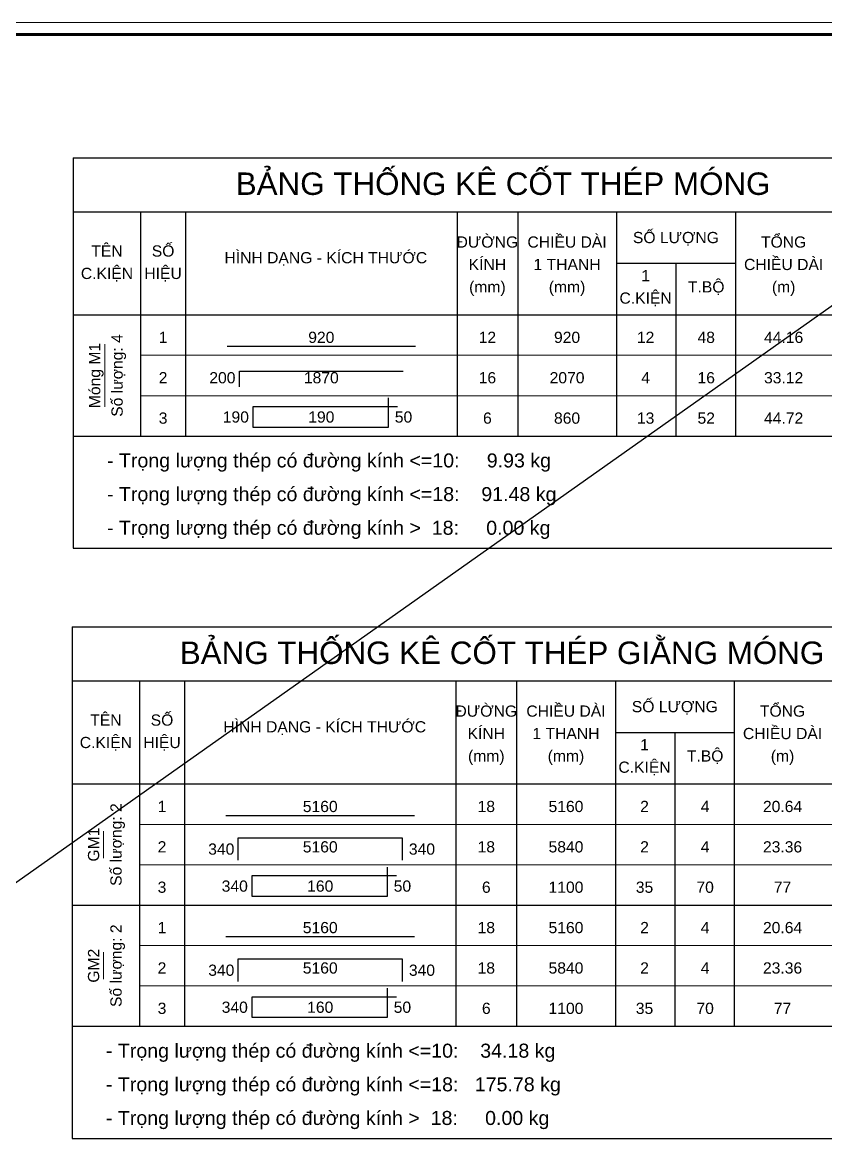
# Model space of a CAD drawing. Header units: millimetres. Extents: x 19378 to 270036, y -611253 to -548347.
# Drawn here: x 181047 to 184357, y -552962 to -548347 of the extents above; entities that cross this region are included whole.
import ezdxf
from ezdxf.enums import TextEntityAlignment as Align

# ---------------------------------------------------------------- set-up
doc = ezdxf.new("R2010")
doc.units = ezdxf.units.MM
doc.header["$MEASUREMENT"] = 0
doc.linetypes.add('HIDDEN', pattern=[0.375, 0.25, -0.125])
doc.layers.get('Defpoints').update_dxf_attribs({"color": 1})
doc.layers.add('KCS_Plotter', color=11, linetype='Continuous', plot=False)
doc.layers.add('Khungten_LCDI', color=7, linetype='Continuous')
for name, color, linetype, lineweight in [('LC MANH DUT', 35, 'HIDDEN', 5), ('LC Net dam 1', 30, 'Continuous', 30), ('LC Net thay', 7, 'Continuous', 25), ('LC Text1', 3, 'Continuous', 20)]:
    doc.layers.add(name, color=color, linetype=linetype, lineweight=lineweight)
doc.styles.add('Hoa', font='micross.ttf')
doc.styles.add('Khungten', font='VHAVAN.TTF', dxfattribs={"width": 0.9, "height": 5000})
doc.styles.add('Thuong', font='micross.ttf')
doc.styles.add('Title', font='VHBLACK.TTF', dxfattribs={"width": 0.8})

# ---------------------------------------------------------------- blocks, each defined once
blk = doc.blocks.new('Nha o can bo nhan vien Trung doan')
at = {"layer": 'Defpoints', "lineweight": 0}
blk.add_lwpolyline([(-1200, -14850), (-1200, 14850), (40800, 14850), (40800, -14850)], close=True, dxfattribs=at)
at = {"layer": 'Khungten_LCDI', "color": 5, "lineweight": 60}
blk.add_lwpolyline([(0, -14650), (0, 14650), (40600, 14650), (40600, -14650)], close=True, dxfattribs=at)
at = {"color": 7, "style": 'Khungten', "width": 0.8}
for tag, p in [('REVISION', (39499, -10746)), ('NGAYHT', (39546, -11609))]:
    blk.add_attdef(tag, text='', height=200, dxfattribs=at).set_placement(p, align=Align.CENTER)
at = {"layer": 'LC Text1', "style": 'Title', "width": 1.485915}
for tag, p, p2 in [('TENBANVE1', (36913, -8886), (40339, -8886)), ('TENBANVE2', (36913, -9562), (40339, -9562))]:
    blk.add_attdef(tag, text='', height=250, dxfattribs=at).set_placement(p, p2, align=Align.FIT)
at = {"layer": 'LC Text1', "style": 'Title', "width": 0.7}
blk.add_attdef('SOBANVE', text='', height=250, dxfattribs=at).set_placement((39562, -13896), align=Align.CENTER)

msp = doc.modelspace()

# ---------------------------------------------------------------- linework, layer by layer
at = {"layer": 'KCS_Plotter', "ltscale": 2}
msp.add_line((175535.5, -555772.3), (186035.6, -548347.2), dxfattribs=at)
at = {"layer": 'LC MANH DUT'}
for p, q in [((181534.1, -549720), (184799.6, -549720)), ((181534.1, -549886.5), (184799.6, -549886.5)), ((181534.1, -550053), (184799.6, -550053)), ((181529.6, -551654.4), (184795.1, -551654.4)), ((181529.6, -551820.9), (184795.1, -551820.9)), ((181529.6, -551987.4), (184795.1, -551987.4)), ((181529.6, -552153.9), (184795.1, -552153.9)), ((181529.6, -552320.4), (184795.1, -552320.4)), ((181529.6, -552486.9), (184795.1, -552486.9))]:
    msp.add_line(p, q, dxfattribs=at)
at = {"layer": 'LC Net dam 1'}
for points in [[(181890.3, -549683), (182667.3, -549683)], [(181941.1, -549849.5), (181941.1, -549784.8), (182616.4, -549784.8)], [(182593.3, -549932.8), (181996.6, -549932.8), (181996.6, -550016), (182556.3, -550016), (182556.3, -549895.8)], [(181885.8, -551617.4), (182662.8, -551617.4)], [(181936.6, -551802.4), (181936.6, -551709.9), (182611.9, -551709.9), (182611.9, -551802.4)], [(182588.8, -551867.1), (181992.1, -551867.1), (181992.1, -551950.4), (182551.8, -551950.4), (182551.8, -551830.1)], [(181885.8, -552116.9), (182662.8, -552116.9)], [(181936.6, -552301.9), (181936.6, -552209.4), (182611.9, -552209.4), (182611.9, -552301.9)], [(182588.8, -552366.7), (181992.1, -552366.7), (181992.1, -552449.9), (182551.8, -552449.9), (182551.8, -552329.7)]]:
    msp.add_lwpolyline(points, dxfattribs=at)
at = {"layer": 'LC Net thay'}
for p, q in [((181256.6, -548906), (181256.6, -550515.6)), ((181256.6, -548906), (184799.6, -548906)), ((181256.6, -549128), (184799.6, -549128)), ((181534.1, -549128), (181534.1, -550053)), ((181719.1, -549128), (181719.1, -550053)), ((182838.4, -549128), (182838.4, -550053)), ((183088.2, -549128), (183088.2, -550053)), ((183495.2, -549128), (183495.2, -550053)), ((183985.5, -549128), (183985.5, -550053)), ((183495.2, -549340.7), (183985.5, -549340.7)), ((183740.4, -549340.7), (183740.4, -550053)), ((181256.6, -549553.5), (184799.6, -549553.5)), ((181256.6, -550053), (184799.6, -550053)), ((181256.6, -550515.6), (184799.6, -550515.6)), ((181252.1, -550840.3), (184795.1, -550840.3)), ((181252.1, -550840.3), (181252.1, -552949.5)), ((181252.1, -551062.3), (184795.1, -551062.3)), ((181529.6, -551062.3), (181529.6, -552486.9)), ((181714.6, -551062.3), (181714.6, -552486.9)), ((182833.9, -551062.3), (182833.9, -552486.9)), ((183083.7, -551062.3), (183083.7, -552486.9)), ((183490.7, -551062.3), (183490.7, -552486.9)), ((183981, -551062.3), (183981, -552486.9)), ((183490.7, -551275.1), (183981, -551275.1)), ((183735.9, -551275.1), (183735.9, -552486.9)), ((181252.1, -551487.8), (184795.1, -551487.8)), ((181252.1, -551987.4), (184795.1, -551987.4)), ((181252.1, -552486.9), (184795.1, -552486.9)), ((181252.1, -552949.5), (184795.1, -552949.5))]:
    msp.add_line(p, q, dxfattribs=at)
at = {"layer": 'LC Text1'}
for p, q in [((181386.1, -549932.8), (181386.1, -549673.8)), ((181256.6, -550053), (184799.6, -550053)), ((181381.6, -551793.1), (181381.6, -551682.1)), ((181381.6, -552292.7), (181381.6, -552181.6)), ((181252.1, -552486.9), (184795.1, -552486.9))]:
    msp.add_line(p, q, dxfattribs=at)

# ---------------------------------------------------------------- block references
at = {"layer": 'LC Net thay', "xscale": 0.2500028331738406, "yscale": 0.2500028331738406, "zscale": 0.2500028331738406}
msp.add_blockref('Nha o can bo nhan vien Trung doan', (175835.5, -552059.7, 0), dxfattribs=at)

# ---------------------------------------------------------------- texts
at = {"layer": 'LC Text1', "color": 4, "style": 'Hoa'}
for s, p in [('BẢNG THỐNG KÊ CỐT THÉP MÓNG', (183028.1, -549058.6)), ('BẢNG THỐNG KÊ CỐT THÉP GIẰNG MÓNG', (183023.6, -550992.9))]:
    msp.add_text(s, height=92.507, dxfattribs=at).set_placement(p, align=Align.CENTER)
at = {"layer": 'LC Text1'}
for s, height, style, p in [('ĐƯỜNG', 46.25, 'Hoa', (182963.3, -549276)), ('CHIỀU DÀI', 46.25, 'Hoa', (183291.7, -549276)), ('SỐ LƯỢNG', 46.25, 'Hoa', (183740.4, -549257.5)), ('TỔNG', 46.25, 'Hoa', (184184.4, -549276)), ('TÊN', 46.25, 'Hoa', (181395.3, -549313)), ('SỐ', 46.25, 'Hoa', (181626.6, -549313)), ('HÌNH DẠNG - KÍCH THƯỚC', 46.253, 'Hoa', (182297.3, -549340.7)), ('KÍNH', 46.25, 'Hoa', (182963.3, -549368.5)), ('CHIỀU DÀI', 46.25, 'Hoa', (184184.4, -549368.5)), ('C.KIỆN', 46.25, 'Hoa', (181395.3, -549405.5)), ('HIỆU', 46.25, 'Hoa', (181626.6, -549405.5)), ('1 THANH', 46.25, 'Hoa', (183291.7, -549368.5)), ('1', 46.3, 'Hoa', (183615.5, -549414.7)), ('T.BỘ', 46.25, 'Hoa', (183865.3, -549461)), ('(mm)', 46.25, 'Thuong', (182963.3, -549461)), ('(mm)', 46.25, 'Thuong', (183291.7, -549461)), ('C.KIỆN', 46.25, 'Hoa', (183615.5, -549507.2)), ('(m)', 46.25, 'Thuong', (184184.4, -549461)), ('ĐƯỜNG', 46.25, 'Hoa', (182958.8, -551210.3)), ('CHIỀU DÀI', 46.25, 'Hoa', (183287.2, -551210.3)), ('SỐ LƯỢNG', 46.25, 'Hoa', (183735.9, -551191.8)), ('TỔNG', 46.25, 'Hoa', (184179.9, -551210.3)), ('TÊN', 46.25, 'Hoa', (181390.8, -551247.3)), ('SỐ', 46.25, 'Hoa', (181622.1, -551247.3)), ('HÌNH DẠNG - KÍCH THƯỚC', 46.253, 'Hoa', (182292.8, -551275.1)), ('KÍNH', 46.25, 'Hoa', (182958.8, -551302.8)), ('CHIỀU DÀI', 46.25, 'Hoa', (184179.9, -551302.8)), ('C.KIỆN', 46.25, 'Hoa', (181390.8, -551339.8)), ('HIỆU', 46.25, 'Hoa', (181622.1, -551339.8)), ('1 THANH', 46.25, 'Hoa', (183287.2, -551302.8)), ('1', 46.3, 'Hoa', (183611, -551349.1)), ('T.BỘ', 46.25, 'Hoa', (183860.8, -551395.3)), ('(mm)', 46.25, 'Thuong', (182958.8, -551395.3)), ('(mm)', 46.25, 'Thuong', (183287.2, -551395.3)), ('C.KIỆN', 46.25, 'Hoa', (183611, -551441.6)), ('(m)', 46.25, 'Thuong', (184179.9, -551395.3))]:
    msp.add_text(s, height=height, dxfattribs=dict(at, style=style)).set_placement(p, align=Align.CENTER)
at = {"layer": 'LC Text1', "style": 'Hoa'}
for s, height, p in [('Số lượng: 4', 46.253, (181460.1, -549803.3)), ('Móng M1', 46.25, (181367.6, -549803.3)), ('Số lượng: 2', 46.253, (181455.6, -551737.6)), ('GM1', 46.25, (181363.1, -551737.6)), ('Số lượng: 2', 46.253, (181455.6, -552237.1)), ('GM2', 46.25, (181363.1, -552237.1))]:
    msp.add_text(s, height=height, rotation=90.0002, dxfattribs=at).set_placement(p, align=Align.CENTER)
for s, height, p in [('1', 46.3, (181626.6, -549683)), ('920', 46.25, (182278.8, -549683)), ('12', 46.25, (182963.3, -549683)), ('920', 46.25, (183291.7, -549683)), ('12', 46.25, (183615.5, -549683)), ('48', 46.25, (183865.3, -549683)), ('44.16', 46.25, (184184.4, -549683)), ('2', 46.3, (181626.6, -549849.5)), ('1870', 46.25, (182278.8, -549849.5)), ('16', 46.25, (182963.3, -549849.5)), ('3', 46.3, (181626.6, -550016)), ('190', 46.25, (182278.8, -550011.4)), ('6', 46.3, (182963.3, -550016)), ('1', 46.3, (181622.1, -551617.4)), ('5160', 46.25, (182274.3, -551617.4)), ('18', 46.25, (182958.8, -551617.4)), ('5160', 46.25, (183287.2, -551617.4)), ('2', 46.3, (183611, -551617.4)), ('4', 46.3, (183860.8, -551617.4)), ('20.64', 46.25, (184179.9, -551617.4)), ('2', 46.3, (181622.1, -551783.9)), ('5160', 46.25, (182274.3, -551783.9)), ('18', 46.25, (182958.8, -551783.9)), ('3', 46.3, (181622.1, -551950.4)), ('160', 46.25, (182274.3, -551945.8)), ('6', 46.3, (182958.8, -551950.4)), ('1', 46.3, (181622.1, -552116.9)), ('5160', 46.25, (182274.3, -552116.9)), ('18', 46.25, (182958.8, -552116.9)), ('5160', 46.25, (183287.2, -552116.9)), ('2', 46.3, (183611, -552116.9)), ('4', 46.3, (183860.8, -552116.9)), ('20.64', 46.25, (184179.9, -552116.9)), ('2', 46.3, (181622.1, -552283.4)), ('5160', 46.25, (182274.3, -552283.4)), ('18', 46.25, (182958.8, -552283.4)), ('3', 46.3, (181622.1, -552449.9)), ('160', 46.25, (182274.3, -552445.3)), ('6', 46.3, (182958.8, -552449.9))]:
    msp.add_text(s, height=height, dxfattribs=at).set_placement(p, align=Align.BOTTOM_CENTER)
for s, p in [('200', (181924.9, -549849.5)), ('190', (181980.4, -550011.4)), ('340', (181920.4, -551793.1)), ('340', (181975.9, -551945.8)), ('340', (181920.4, -552292.7)), ('340', (181975.9, -552445.3))]:
    msp.add_text(s, height=46.25, dxfattribs=at).set_placement(p, align=Align.BOTTOM_RIGHT)
at = {"layer": 'LC Text1', "color": 7, "style": 'Hoa'}
for s, height, p in [('2070', 46.25, (183291.7, -549849.5)), ('4', 46.3, (183615.5, -549849.5)), ('16', 46.25, (183865.3, -549849.5)), ('33.12', 46.25, (184184.4, -549849.5)), ('860', 46.25, (183291.7, -550016)), ('13', 46.25, (183615.5, -550016)), ('52', 46.25, (183865.3, -550016)), ('44.72', 46.25, (184184.4, -550016)), ('5840', 46.25, (183287.2, -551783.9)), ('2', 46.3, (183611, -551783.9)), ('4', 46.3, (183860.8, -551783.9)), ('23.36', 46.25, (184179.9, -551783.9)), ('1100', 46.25, (183287.2, -551950.4)), ('35', 46.25, (183611, -551950.4)), ('70', 46.25, (183860.8, -551950.4)), ('77', 46.25, (184179.9, -551950.4)), ('5840', 46.25, (183287.2, -552283.4)), ('2', 46.3, (183611, -552283.4)), ('4', 46.3, (183860.8, -552283.4)), ('23.36', 46.25, (184179.9, -552283.4)), ('1100', 46.25, (183287.2, -552449.9)), ('35', 46.25, (183611, -552449.9)), ('70', 46.25, (183860.8, -552449.9)), ('77', 46.25, (184179.9, -552449.9))]:
    msp.add_text(s, height=height, dxfattribs=at).set_placement(p, align=Align.BOTTOM_CENTER)
at = {"layer": 'LC Text1', "style": 'Hoa'}
for s, p in [('50', (182581.7, -550011.4)), ('340', (182639.7, -551793.1)), ('50', (182577.2, -551945.8)), ('340', (182639.7, -552292.7)), ('50', (182577.2, -552445.3))]:
    msp.add_text(s, height=46.25, dxfattribs=at).set_placement(p, align=Align.BOTTOM_LEFT)
for s, p in [('- Trọng lượng thép có đường kính <=10:     9.93 kg', (181395.3, -550182.5)), ('- Trọng lượng thép có đường kính <=18:    91.48 kg', (181395.3, -550321.3)), ('- Trọng lượng thép có đường kính >  18:     0.00 kg', (181395.3, -550460.1)), ('- Trọng lượng thép có đường kính <=10:    34.18 kg', (181390.8, -552616.4)), ('- Trọng lượng thép có đường kính <=18:   175.78 kg', (181390.8, -552755.2)), ('- Trọng lượng thép có đường kính >  18:     0.00 kg', (181390.8, -552893.9))]:
    msp.add_text(s, height=57.817, dxfattribs=at).set_placement(p)

doc.saveas('drawing.dxf')
